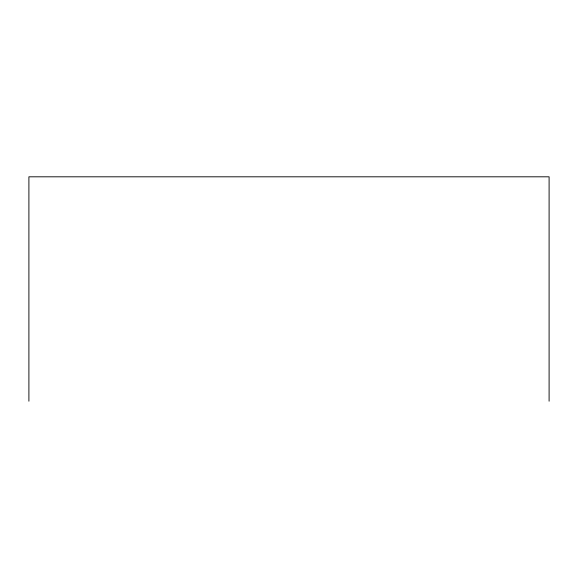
<?xml version="1.0" encoding="UTF-8"?>
<svg xmlns="http://www.w3.org/2000/svg" width="578" height="578" viewBox="0 0 578 578"><rect width="100%" height="100%" fill="white"/><g stroke="black" fill="none" stroke-linecap="round" stroke-linejoin="round"><path stroke-width="0.87" d="M549.1 401.19L549.1 176.81L28.9 176.81L28.9 401.19"/></g></svg>
